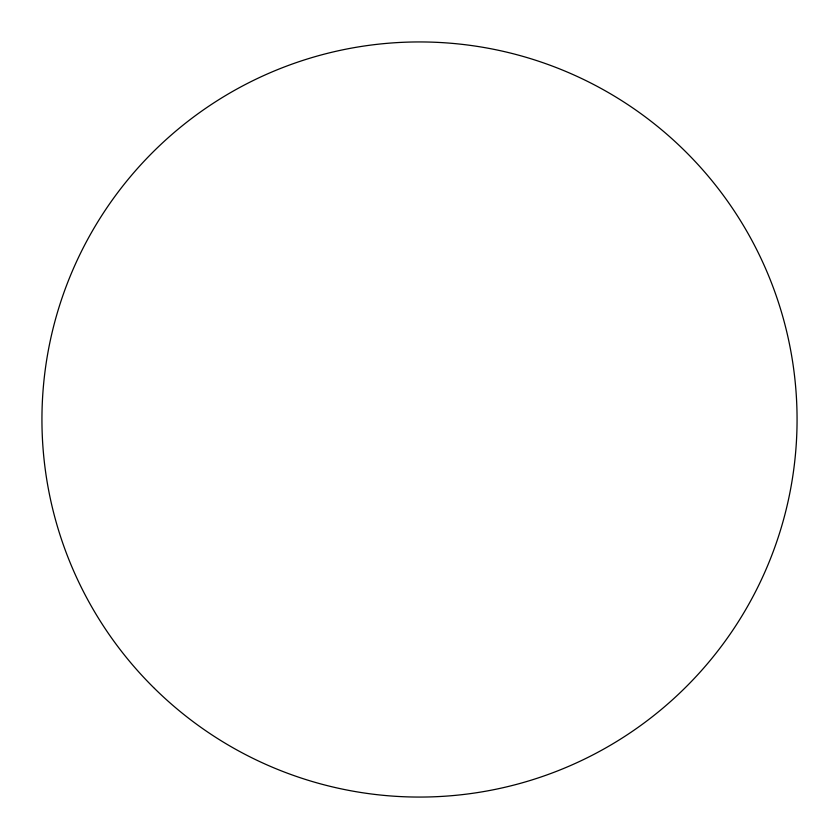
<?xml version="1.0" encoding="UTF-8"?>
<svg xmlns="http://www.w3.org/2000/svg" width="839" height="839" viewBox="0 0 839 839"><rect width="100%" height="100%" fill="white"/><g stroke="black" fill="none" stroke-linecap="round" stroke-linejoin="round"><path stroke-width="1.26" d="M154.481 688.42A377.56 377.56 0 0 0 784.905 514.548A377.56 377.56 0 0 0 319.114 55.531A377.56 377.56 0 0 0 154.481 688.42"/></g></svg>
